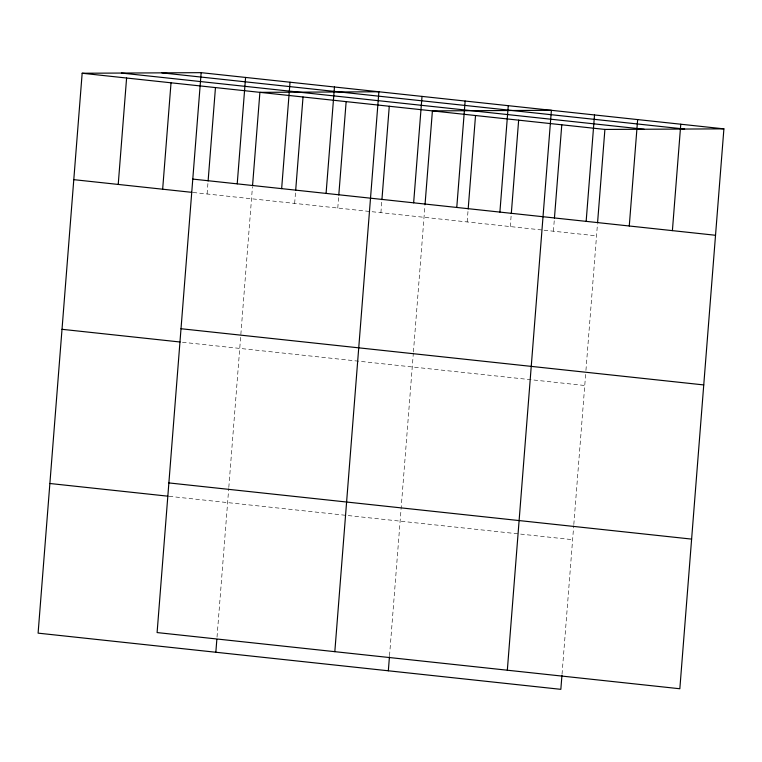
<?xml version="1.0" encoding="UTF-8"?>
<svg xmlns="http://www.w3.org/2000/svg" width="762" height="762" viewBox="0 0 762 762"><rect width="100%" height="100%" fill="white"/><g stroke="black" fill="none" stroke-linecap="round" stroke-linejoin="round"><path stroke-width="0.57" stroke-dasharray="3.81 2.86" d="M207.093 193.986L208.016 182.166M217.018 637.165L228.714 488.585M228.81 487.413L252.451 186.938M294.646 203.397L295.58 191.576M337.776 208.036L338.709 196.205M380.905 212.665L381.829 200.844M389.525 655.711L413.347 353.035M413.433 351.873L424.958 205.483M467.154 221.942L468.087 210.112M510.283 226.581L511.207 214.751M553.403 231.21L554.336 219.389M562.032 674.256L573.719 525.666M573.815 524.504L585.854 371.58M585.94 370.418L597.465 224.028M193.062 192.481L542.915 230.086M544.078 230.21L596.532 235.849M182.451 342.252L584.759 385.496M169.145 496.319L572.624 539.687"/><path stroke-width="1.14" d="M201.158 72.666L157.096 632.565L679.837 688.753L723.9 128.854L201.158 72.666L82.163 73.247L38.1 633.146L560.842 689.334L561.937 675.418M118.224 184.433L126.597 78.019M162.658 189.214L171.031 82.791M208.112 180.985L215.465 87.573M237.22 183.852L245.593 77.438M215.837 652.253L216.837 639.489M252.546 185.757L259.899 92.345L378.885 91.773L334.823 651.672M281.645 188.633L290.027 82.22M295.675 190.395L303.028 96.984M326.079 193.405L334.461 86.992M338.795 195.024L346.148 101.622M381.924 199.663L389.277 106.251M413.642 202.816L422.015 96.403M388.334 670.789L389.43 656.873M425.053 204.302L432.406 110.89L551.393 110.309L507.33 670.217M456.771 207.455L465.144 101.041M468.182 208.931L475.526 115.529M499.891 212.093L508.273 105.68M511.302 213.57L518.655 120.158M554.431 218.208L561.784 124.797M586.149 221.361L594.522 114.948M597.56 222.837L604.904 129.435L723.9 128.854M629.269 226L637.651 119.586M672.398 230.629L680.771 124.216M161.887 72.857L684.628 129.045M121.434 73.057L644.176 129.245M82.163 73.247L604.904 129.435M192.786 179.08L715.528 235.268M73.79 179.661L191.891 192.348M181.004 328.727L703.745 384.924M62.008 329.308L180.108 342.005M168.869 482.918L691.61 539.105M49.882 483.499L167.973 496.186"/></g></svg>
